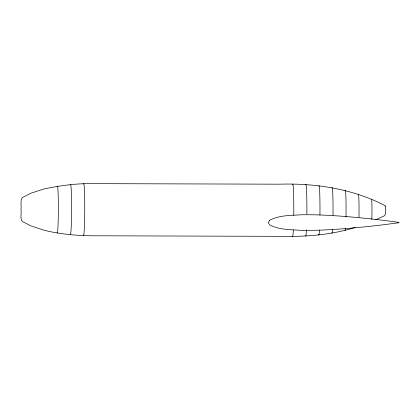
<?xml version="1.0" encoding="UTF-8"?>
<svg xmlns="http://www.w3.org/2000/svg" width="420" height="420" viewBox="0 0 420 420"><rect width="100%" height="100%" fill="white"/><g stroke="black" fill="none" stroke-linecap="round" stroke-linejoin="round"><path stroke-width="0.63" d="M375.69 219.77L384.589 215.717C386.495 213.203 385.361 209.018 385.245 205.968M355.21 227.414C330.787 235.19 304.983 236.891 279.505 236.329L91.429 235.778C75.537 235.552 59.624 234.097 44.174 230.255L30.986 225.913L22.139 221.366C19.871 218.179 21.667 213.229 21 209.496C21.688 205.769 19.924 200.812 22.207 197.636L31.08 193.142L44.294 188.879C59.845 185.677 75.626 183.424 91.581 183.635L279.657 184.186C315.661 183.094 352.364 188.8 384.62 205.412L385.34 206.194M57.199 186.727A23.41 1.008 -89.8 0 1 58.354 208.787A23.41 1.008 -89.8 0 1 57.13 232.775M70.413 184.8A25.095 1.082 -89.8 0 1 71.573 209.659A25.095 1.082 -89.8 0 1 70.266 234.481M83.543 184.007A25.935 1.118 -89.8 0 1 84.74 210.625A25.935 1.118 -89.8 0 1 83.312 235.022M292.572 184.485A26.072 1.124 -89.8 0 1 293.748 215.245M293.333 230.008A26.072 1.124 -89.8 0 1 292.42 236.098M305.692 184.868A25.725 1.108 -89.8 0 1 306.857 214.011M306.443 229.782A25.725 1.108 -89.8 0 1 305.54 235.793M318.832 185.987A24.633 1.06 -89.8 0 1 319.935 215.05M319.489 230.097A24.633 1.06 -89.8 0 1 318.612 234.439M331.979 187.929A22.712 0.977 -89.8 0 1 332.992 215.25M332.524 229.525A22.712 0.977 -89.8 0 1 331.847 232.885M345.135 190.769A19.882 0.856 -89.8 0 1 345.991 216.962M345.503 228.538A19.882 0.856 -89.8 0 1 344.962 229.871M358.297 194.586A16.06 0.693 -89.8 0 1 358.932 200.87A16.06 0.693 -89.8 0 1 358.958 217.166M371.395 199.804A11.172 0.483 -89.8 0 1 371.947 205.532A11.172 0.483 -89.8 0 1 371.763 219.471M269.703 220.232L268.275 222.553L269.703 224.879C279.227 229.94 290.483 229.561 300.956 230.323C318.617 230.633 336.257 229.451 353.834 227.903A981.068 981.068 0 0 0 386.516 224.375L399 222.721L399 222.39L386.516 220.736A981.068 981.068 0 0 0 353.834 217.208C336.257 215.66 318.617 214.478 300.956 214.788C290.483 215.549 279.227 215.171 269.703 220.232"/></g></svg>
